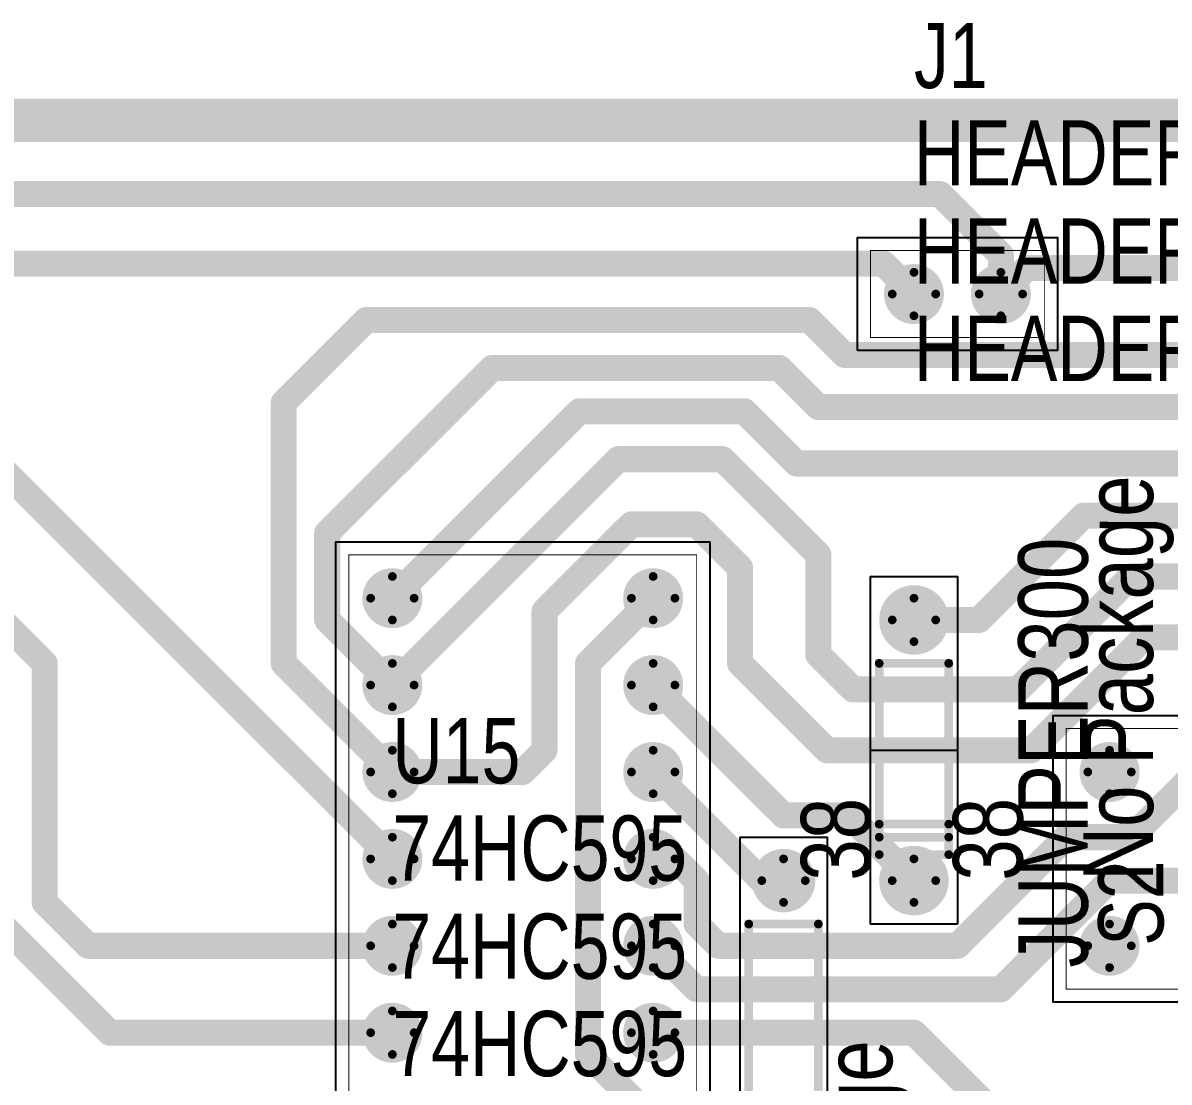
# Model space of a CAD drawing. Extents: x 0.2 to 44.6, y -5.7 to 3.4.
# Drawn here: x 1.5 to 2.818, y 2.184 to 3.403 of the extents above; entities that cross this region are included whole.
import ezdxf

# ---------------------------------------------------------------- set-up
doc = ezdxf.new("R2010")
doc.units = 0

msp = doc.modelspace()

# ---------------------------------------------------------------- linework, layer by layer
at = {"const_width": 0.05}
msp.add_lwpolyline([(0.25, 0.041), (0.25, 3.291), (5.05, 3.291), (5.05, 0.041), (0.25, 0.041)], close=True, dxfattribs=at)
for points in [[(2.46, 3.026), (2.46, 3.156), (2.69, 3.156), (2.69, 3.026), (2.46, 3.026)], [(2.575, 2.366), (2.475, 2.366), (2.475, 2.766), (2.575, 2.766), (2.575, 2.366)], [(2.575, 2.366), (2.475, 2.366), (2.475, 2.566), (2.575, 2.566), (2.575, 2.366)], [(2.425, 1.466), (2.325, 1.466), (2.325, 2.466), (2.425, 2.466), (2.425, 1.466)]]:
    msp.add_lwpolyline(points, close=True)
for points in [[(2.46, 3.156, 1), (2.46, 3.156, 1)], [(2.69, 3.156, 1), (2.69, 3.156, 1)], [(2.46, 3.026, 1), (2.46, 3.026, 1)], [(2.46, 3.026, 1), (2.46, 3.026, 1)], [(2.69, 3.026, 1), (2.69, 3.026, 1)], [(1.86, 1.976), (1.86, 2.806), (2.29, 2.806), (2.29, 1.976), (1.86, 1.976, -0.000055)], [(1.86, 2.806, 1), (1.86, 2.806, 1)], [(2.29, 2.806, 1), (2.29, 2.806, 1)], [(2.475, 2.766, 1), (2.475, 2.766, 1)], [(2.575, 2.766, 1), (2.575, 2.766, 1)], [(3.14, 2.276), (2.685, 2.276), (2.685, 2.606), (3.14, 2.606), (3.14, 2.276, -0.000094)], [(2.685, 2.606, 1), (2.685, 2.606, 1)], [(2.475, 2.566, 1), (2.475, 2.566, 1)], [(2.575, 2.566, 1), (2.575, 2.566, 1)], [(2.325, 2.466, 1), (2.325, 2.466, 1)], [(2.425, 2.466, 1), (2.425, 2.466, 1)], [(2.475, 2.366, 1), (2.475, 2.366, 1)], [(2.475, 2.366, 1), (2.475, 2.366, 1)], [(2.575, 2.366, 1), (2.575, 2.366, 1)], [(2.575, 2.366, 1), (2.575, 2.366, 1)], [(2.575, 2.366, 1), (2.575, 2.366, 1)], [(2.575, 2.366, 1), (2.575, 2.366, 1)], [(2.685, 2.276, 1), (2.685, 2.276, 1)]]:
    msp.add_lwpolyline(points, format="xyb", close=True)
at = {"layer": 'AST', "const_width": 0.01}
for points in [[(2.485, 2.466), (2.485, 2.666), (2.565, 2.666), (2.565, 2.466), (2.485, 2.466)], [(2.485, 2.446), (2.485, 2.481), (2.565, 2.481), (2.565, 2.446), (2.485, 2.446)], [(2.335, 1.566), (2.335, 2.366), (2.415, 2.366), (2.415, 1.566), (2.335, 1.566)]]:
    msp.add_lwpolyline(points, close=True, dxfattribs=at)
at = {"layer": 'AST', "const_width": 0.005}
for points in [[(2.4825, 2.666, 1), (2.4875, 2.666, 1)], [(2.5625, 2.666, 1), (2.5675, 2.666, 1)], [(2.4825, 2.481, 1), (2.4875, 2.481, 1)], [(2.5625, 2.481, 1), (2.5675, 2.481, 1)], [(2.4825, 2.466, 1), (2.4875, 2.466, 1)], [(2.4825, 2.466, 1), (2.4875, 2.466, 1)], [(2.5625, 2.466, 1), (2.5675, 2.466, 1)], [(2.4825, 2.446, 1), (2.4875, 2.446, 1)], [(2.4825, 2.446, 1), (2.4875, 2.446, 1)], [(2.5625, 2.446, 1), (2.5675, 2.446, 1)], [(2.3325, 2.366, 1), (2.3375, 2.366, 1)], [(2.4125, 2.366, 1), (2.4175, 2.366, 1)]]:
    msp.add_lwpolyline(points, format="xyb", close=True, dxfattribs=at)
at = {"layer": 'BOT', "const_width": 0.03}
for points in [[(2.555, 3.206), (0.865, 3.206)], [(2.625, 3.136), (2.555, 3.206)], [(0.885, 3.126), (2.49, 3.126)], [(2.49, 3.126), (2.525, 3.091)], [(2.625, 3.091), (2.625, 3.136)], [(2.655, 3.121), (2.625, 3.091)], [(4.57, 3.121), (2.655, 3.121)], [(1.895, 3.061), (1.8, 2.966)], [(2.405, 3.061), (1.895, 3.061)], [(2.445, 3.021), (2.405, 3.061)], [(4.575, 3.021), (2.445, 3.021)], [(1.925, 2.441), (1.35, 3.016)], [(2.04, 3.006), (1.85, 2.816)], [(2.37, 3.006), (2.04, 3.006)], [(2.415, 2.961), (2.37, 3.006)], [(1.8, 2.966), (1.8, 2.666)], [(1.925, 2.741), (2.14, 2.956)], [(2.14, 2.956), (1.925, 2.741)], [(2.14, 2.956), (2.33, 2.956)], [(2.33, 2.956), (2.14, 2.956)], [(2.33, 2.956), (2.39, 2.896)], [(2.39, 2.896), (2.33, 2.956)], [(4.555, 2.961), (2.415, 2.961)], [(2.185, 2.901), (1.925, 2.641)], [(2.305, 2.901), (2.185, 2.901)], [(2.415, 2.791), (2.305, 2.901)], [(2.39, 2.896), (4.505, 2.896)], [(4.505, 2.896), (2.39, 2.896)], [(2.6, 2.716), (2.72, 2.836)], [(2.72, 2.836), (4.205, 2.836)], [(2.1, 2.726), (2.2, 2.826)], [(2.2, 2.826), (2.275, 2.826)], [(2.275, 2.826), (2.325, 2.776)], [(1.85, 2.816), (1.85, 2.716)], [(2.415, 2.676), (2.415, 2.791)], [(2.325, 2.776), (2.325, 2.666)], [(2.775, 2.766), (2.645, 2.636)], [(4.075, 2.766), (2.775, 2.766)], [(2.225, 2.741), (2.15, 2.666)], [(1.525, 2.666), (1.475, 2.716)], [(1.85, 2.716), (1.925, 2.641)], [(2.1, 2.566), (2.1, 2.726)], [(2.525, 2.716), (2.6, 2.716)], [(2.66, 2.566), (2.79, 2.696)], [(2.79, 2.696), (4.045, 2.696)], [(2.455, 2.636), (2.415, 2.676)], [(1.525, 2.391), (1.525, 2.666)], [(1.8, 2.666), (1.925, 2.541)], [(2.15, 2.666), (2.15, 2.216)], [(2.325, 2.666), (2.425, 2.566)], [(2.225, 2.641), (2.375, 2.491)], [(2.645, 2.636), (2.455, 2.636)], [(2.075, 2.541), (2.1, 2.566)], [(2.425, 2.566), (2.66, 2.566)], [(1.925, 2.541), (2.075, 2.541)], [(2.35, 2.416), (2.225, 2.541)], [(2.85, 2.541), (2.775, 2.466)], [(2.375, 2.491), (2.45, 2.491)], [(2.45, 2.491), (2.525, 2.416)], [(2.7, 2.466), (2.575, 2.341)], [(2.775, 2.466), (2.7, 2.466)], [(2.25, 2.441), (2.225, 2.441)], [(2.275, 2.416), (2.25, 2.441)], [(1.425, 2.416), (1.6, 2.241)], [(2.275, 2.366), (2.275, 2.416)], [(2.375, 2.416), (2.35, 2.416)], [(2.625, 2.291), (2.75, 2.416)], [(2.75, 2.416), (2.875, 2.416)], [(1.575, 2.341), (1.525, 2.391)], [(2.3, 2.341), (2.275, 2.366)], [(1.925, 2.341), (1.575, 2.341)], [(2.225, 2.341), (2.275, 2.291)], [(2.575, 2.341), (2.3, 2.341)], [(2.275, 2.291), (2.625, 2.291)], [(1.6, 2.241), (1.925, 2.241)], [(2.225, 2.241), (2.525, 2.241)], [(2.525, 2.241), (2.625, 2.141)], [(2.15, 2.216), (2.225, 2.141)]]:
    msp.add_lwpolyline(points, dxfattribs=at)
at = {"layer": 'BOT'}
for points, const_width in [([(2.5475, 3.206, 1), (2.5625, 3.206, 1)], 0.015), ([(2.5475, 3.206, 1), (2.5625, 3.206, 1)], 0.015), ([(2.4825, 3.126, 1), (2.4975, 3.126, 1)], 0.015), ([(2.4825, 3.126, 1), (2.4975, 3.126, 1)], 0.015), ([(2.6175, 3.136, 1), (2.6325, 3.136, 1)], 0.015), ([(2.6175, 3.136, 1), (2.6325, 3.136, 1)], 0.015), ([(2.6475, 3.121, 1), (2.6625, 3.121, 1)], 0.015), ([(2.6475, 3.121, 1), (2.6625, 3.121, 1)], 0.015), ([(2.51, 3.091, 1), (2.54, 3.091, 1)], 0.031), ([(2.61, 3.091, 1), (2.64, 3.091, 1)], 0.031), ([(2.5175, 3.091, 1), (2.5325, 3.091, 1)], 0.015), ([(2.6175, 3.091, 1), (2.6325, 3.091, 1)], 0.015), ([(2.6175, 3.091, 1), (2.6325, 3.091, 1)], 0.015), ([(1.8875, 3.061, 1), (1.9025, 3.061, 1)], 0.015), ([(1.8875, 3.061, 1), (1.9025, 3.061, 1)], 0.015), ([(2.3975, 3.061, 1), (2.4125, 3.061, 1)], 0.015), ([(2.3975, 3.061, 1), (2.4125, 3.061, 1)], 0.015), ([(2.4375, 3.021, 1), (2.4525, 3.021, 1)], 0.015), ([(2.4375, 3.021, 1), (2.4525, 3.021, 1)], 0.015), ([(2.0325, 3.006, 1), (2.0475, 3.006, 1)], 0.015), ([(2.0325, 3.006, 1), (2.0475, 3.006, 1)], 0.015), ([(2.3625, 3.006, 1), (2.3775, 3.006, 1)], 0.015), ([(2.3625, 3.006, 1), (2.3775, 3.006, 1)], 0.015), ([(1.7925, 2.966, 1), (1.8075, 2.966, 1)], 0.015), ([(1.7925, 2.966, 1), (1.8075, 2.966, 1)], 0.015), ([(2.1325, 2.956, 1), (2.1475, 2.956, 1)], 0.015), ([(2.1325, 2.956, 1), (2.1475, 2.956, 1)], 0.015), ([(2.1325, 2.956, 1), (2.1475, 2.956, 1)], 0.015), ([(2.1325, 2.956, 1), (2.1475, 2.956, 1)], 0.015), ([(2.3225, 2.956, 1), (2.3375, 2.956, 1)], 0.015), ([(2.3225, 2.956, 1), (2.3375, 2.956, 1)], 0.015), ([(2.3225, 2.956, 1), (2.3375, 2.956, 1)], 0.015), ([(2.3225, 2.956, 1), (2.3375, 2.956, 1)], 0.015), ([(2.4075, 2.961, 1), (2.4225, 2.961, 1)], 0.015), ([(2.4075, 2.961, 1), (2.4225, 2.961, 1)], 0.015), ([(2.1775, 2.901, 1), (2.1925, 2.901, 1)], 0.015), ([(2.1775, 2.901, 1), (2.1925, 2.901, 1)], 0.015), ([(2.2975, 2.901, 1), (2.3125, 2.901, 1)], 0.015), ([(2.2975, 2.901, 1), (2.3125, 2.901, 1)], 0.015), ([(2.3825, 2.896, 1), (2.3975, 2.896, 1)], 0.015), ([(2.3825, 2.896, 1), (2.3975, 2.896, 1)], 0.015), ([(2.3825, 2.896, 1), (2.3975, 2.896, 1)], 0.015), ([(2.3825, 2.896, 1), (2.3975, 2.896, 1)], 0.015), ([(2.7125, 2.836, 1), (2.7275, 2.836, 1)], 0.015), ([(2.7125, 2.836, 1), (2.7275, 2.836, 1)], 0.015), ([(2.1925, 2.826, 1), (2.2075, 2.826, 1)], 0.015), ([(2.1925, 2.826, 1), (2.2075, 2.826, 1)], 0.015), ([(2.2675, 2.826, 1), (2.2825, 2.826, 1)], 0.015), ([(2.2675, 2.826, 1), (2.2825, 2.826, 1)], 0.015), ([(1.8425, 2.816, 1), (1.8575, 2.816, 1)], 0.015), ([(1.8425, 2.816, 1), (1.8575, 2.816, 1)], 0.015), ([(2.4075, 2.791, 1), (2.4225, 2.791, 1)], 0.015), ([(2.4075, 2.791, 1), (2.4225, 2.791, 1)], 0.015), ([(2.3175, 2.776, 1), (2.3325, 2.776, 1)], 0.015), ([(2.3175, 2.776, 1), (2.3325, 2.776, 1)], 0.015), ([(1.91, 2.741, 1), (1.94, 2.741, 1)], 0.031), ([(2.21, 2.741, 1), (2.24, 2.741, 1)], 0.031), ([(2.7675, 2.766, 1), (2.7825, 2.766, 1)], 0.015), ([(2.7675, 2.766, 1), (2.7825, 2.766, 1)], 0.015), ([(1.9175, 2.741, 1), (1.9325, 2.741, 1)], 0.015), ([(1.9175, 2.741, 1), (1.9325, 2.741, 1)], 0.015), ([(2.2175, 2.741, 1), (2.2325, 2.741, 1)], 0.015), ([(2.51, 2.716, 1), (2.54, 2.716, 1)], 0.031), ([(1.8425, 2.716, 1), (1.8575, 2.716, 1)], 0.015), ([(1.8425, 2.716, 1), (1.8575, 2.716, 1)], 0.015), ([(2.0925, 2.726, 1), (2.1075, 2.726, 1)], 0.015), ([(2.0925, 2.726, 1), (2.1075, 2.726, 1)], 0.015), ([(2.5175, 2.716, 1), (2.5325, 2.716, 1)], 0.015), ([(2.5925, 2.716, 1), (2.6075, 2.716, 1)], 0.015), ([(2.5925, 2.716, 1), (2.6075, 2.716, 1)], 0.015), ([(2.7825, 2.696, 1), (2.7975, 2.696, 1)], 0.015), ([(2.7825, 2.696, 1), (2.7975, 2.696, 1)], 0.015), ([(2.4075, 2.676, 1), (2.4225, 2.676, 1)], 0.015), ([(2.4075, 2.676, 1), (2.4225, 2.676, 1)], 0.015), ([(1.5175, 2.666, 1), (1.5325, 2.666, 1)], 0.015), ([(1.5175, 2.666, 1), (1.5325, 2.666, 1)], 0.015), ([(1.7925, 2.666, 1), (1.8075, 2.666, 1)], 0.015), ([(1.7925, 2.666, 1), (1.8075, 2.666, 1)], 0.015), ([(2.1425, 2.666, 1), (2.1575, 2.666, 1)], 0.015), ([(2.1425, 2.666, 1), (2.1575, 2.666, 1)], 0.015), ([(2.3175, 2.666, 1), (2.3325, 2.666, 1)], 0.015), ([(2.3175, 2.666, 1), (2.3325, 2.666, 1)], 0.015), ([(1.91, 2.641, 1), (1.94, 2.641, 1)], 0.031), ([(2.21, 2.641, 1), (2.24, 2.641, 1)], 0.031), ([(1.9175, 2.641, 1), (1.9325, 2.641, 1)], 0.015), ([(1.9175, 2.641, 1), (1.9325, 2.641, 1)], 0.015), ([(2.2175, 2.641, 1), (2.2325, 2.641, 1)], 0.015), ([(2.4475, 2.636, 1), (2.4625, 2.636, 1)], 0.015), ([(2.4475, 2.636, 1), (2.4625, 2.636, 1)], 0.015), ([(2.6375, 2.636, 1), (2.6525, 2.636, 1)], 0.015), ([(2.6375, 2.636, 1), (2.6525, 2.636, 1)], 0.015), ([(1.91, 2.541, 1), (1.94, 2.541, 1)], 0.031), ([(2.0925, 2.566, 1), (2.1075, 2.566, 1)], 0.015), ([(2.0925, 2.566, 1), (2.1075, 2.566, 1)], 0.015), ([(2.21, 2.541, 1), (2.24, 2.541, 1)], 0.031), ([(2.4175, 2.566, 1), (2.4325, 2.566, 1)], 0.015), ([(2.4175, 2.566, 1), (2.4325, 2.566, 1)], 0.015), ([(2.6525, 2.566, 1), (2.6675, 2.566, 1)], 0.015), ([(2.6525, 2.566, 1), (2.6675, 2.566, 1)], 0.015), ([(2.735, 2.541, 1), (2.765, 2.541, 1)], 0.031), ([(1.9175, 2.541, 1), (1.9325, 2.541, 1)], 0.015), ([(1.9175, 2.541, 1), (1.9325, 2.541, 1)], 0.015), ([(2.0675, 2.541, 1), (2.0825, 2.541, 1)], 0.015), ([(2.0675, 2.541, 1), (2.0825, 2.541, 1)], 0.015), ([(2.2175, 2.541, 1), (2.2325, 2.541, 1)], 0.015), ([(2.3675, 2.491, 1), (2.3825, 2.491, 1)], 0.015), ([(2.3675, 2.491, 1), (2.3825, 2.491, 1)], 0.015), ([(2.4425, 2.491, 1), (2.4575, 2.491, 1)], 0.015), ([(2.4425, 2.491, 1), (2.4575, 2.491, 1)], 0.015), ([(2.6925, 2.466, 1), (2.7075, 2.466, 1)], 0.015), ([(2.6925, 2.466, 1), (2.7075, 2.466, 1)], 0.015), ([(2.7675, 2.466, 1), (2.7825, 2.466, 1)], 0.015), ([(2.7675, 2.466, 1), (2.7825, 2.466, 1)], 0.015), ([(1.91, 2.441, 1), (1.94, 2.441, 1)], 0.031), ([(2.21, 2.441, 1), (2.24, 2.441, 1)], 0.031), ([(1.9175, 2.441, 1), (1.9325, 2.441, 1)], 0.015), ([(2.2175, 2.441, 1), (2.2325, 2.441, 1)], 0.015), ([(2.2425, 2.441, 1), (2.2575, 2.441, 1)], 0.015), ([(2.2425, 2.441, 1), (2.2575, 2.441, 1)], 0.015), ([(2.363, 2.416, 1), (2.387, 2.416, 1)], 0.025), ([(2.51, 2.416, 1), (2.54, 2.416, 1)], 0.031), ([(2.2675, 2.416, 1), (2.2825, 2.416, 1)], 0.015), ([(2.2675, 2.416, 1), (2.2825, 2.416, 1)], 0.015), ([(2.3425, 2.416, 1), (2.3575, 2.416, 1)], 0.015), ([(2.3425, 2.416, 1), (2.3575, 2.416, 1)], 0.015), ([(2.3675, 2.416, 1), (2.3825, 2.416, 1)], 0.015), ([(2.5175, 2.416, 1), (2.5325, 2.416, 1)], 0.015), ([(2.7425, 2.416, 1), (2.7575, 2.416, 1)], 0.015), ([(2.7425, 2.416, 1), (2.7575, 2.416, 1)], 0.015), ([(1.5175, 2.391, 1), (1.5325, 2.391, 1)], 0.015), ([(1.5175, 2.391, 1), (1.5325, 2.391, 1)], 0.015), ([(2.2675, 2.366, 1), (2.2825, 2.366, 1)], 0.015), ([(2.2675, 2.366, 1), (2.2825, 2.366, 1)], 0.015), ([(1.91, 2.341, 1), (1.94, 2.341, 1)], 0.031), ([(2.21, 2.341, 1), (2.24, 2.341, 1)], 0.031), ([(2.735, 2.341, 1), (2.765, 2.341, 1)], 0.031), ([(1.5675, 2.341, 1), (1.5825, 2.341, 1)], 0.015), ([(1.5675, 2.341, 1), (1.5825, 2.341, 1)], 0.015), ([(1.9175, 2.341, 1), (1.9325, 2.341, 1)], 0.015), ([(2.2175, 2.341, 1), (2.2325, 2.341, 1)], 0.015), ([(2.2925, 2.341, 1), (2.3075, 2.341, 1)], 0.015), ([(2.2925, 2.341, 1), (2.3075, 2.341, 1)], 0.015), ([(2.5675, 2.341, 1), (2.5825, 2.341, 1)], 0.015), ([(2.5675, 2.341, 1), (2.5825, 2.341, 1)], 0.015), ([(2.2675, 2.291, 1), (2.2825, 2.291, 1)], 0.015), ([(2.2675, 2.291, 1), (2.2825, 2.291, 1)], 0.015), ([(2.6175, 2.291, 1), (2.6325, 2.291, 1)], 0.015), ([(2.6175, 2.291, 1), (2.6325, 2.291, 1)], 0.015), ([(1.91, 2.241, 1), (1.94, 2.241, 1)], 0.031), ([(2.21, 2.241, 1), (2.24, 2.241, 1)], 0.031), ([(1.5925, 2.241, 1), (1.6075, 2.241, 1)], 0.015), ([(1.5925, 2.241, 1), (1.6075, 2.241, 1)], 0.015), ([(1.9175, 2.241, 1), (1.9325, 2.241, 1)], 0.015), ([(2.2175, 2.241, 1), (2.2325, 2.241, 1)], 0.015), ([(2.5175, 2.241, 1), (2.5325, 2.241, 1)], 0.015), ([(2.5175, 2.241, 1), (2.5325, 2.241, 1)], 0.015), ([(2.1425, 2.216, 1), (2.1575, 2.216, 1)], 0.015), ([(2.1425, 2.216, 1), (2.1575, 2.216, 1)], 0.015)]:
    msp.add_lwpolyline(points, format="xyb", close=True, dxfattribs=dict(at, const_width=const_width))
at = {"layer": 'DRD', "const_width": 0.01}
for points in [[(2.525, 3.066), (2.525, 3.116)], [(2.625, 3.066), (2.625, 3.116)], [(2.5, 3.091), (2.55, 3.091)], [(2.6, 3.091), (2.65, 3.091)], [(1.925, 2.716), (1.925, 2.766)], [(2.225, 2.716), (2.225, 2.766)], [(1.9, 2.741), (1.95, 2.741)], [(2.2, 2.741), (2.25, 2.741)], [(2.525, 2.691), (2.525, 2.741)], [(2.5, 2.716), (2.55, 2.716)], [(1.925, 2.616), (1.925, 2.666)], [(2.225, 2.616), (2.225, 2.666)], [(1.9, 2.641), (1.95, 2.641)], [(2.2, 2.641), (2.25, 2.641)], [(1.925, 2.516), (1.925, 2.566)], [(2.225, 2.516), (2.225, 2.566)], [(2.75, 2.516), (2.75, 2.566)], [(1.9, 2.541), (1.95, 2.541)], [(2.2, 2.541), (2.25, 2.541)], [(2.725, 2.541), (2.775, 2.541)], [(1.925, 2.416), (1.925, 2.466)], [(2.225, 2.416), (2.225, 2.466)], [(1.9, 2.441), (1.95, 2.441)], [(2.2, 2.441), (2.25, 2.441)], [(2.375, 2.391), (2.375, 2.441)], [(2.525, 2.391), (2.525, 2.441)], [(2.35, 2.416), (2.4, 2.416)], [(2.5, 2.416), (2.55, 2.416)], [(1.925, 2.316), (1.925, 2.366)], [(2.225, 2.316), (2.225, 2.366)], [(2.75, 2.316), (2.75, 2.366)], [(1.9, 2.341), (1.95, 2.341)], [(2.2, 2.341), (2.25, 2.341)], [(2.725, 2.341), (2.775, 2.341)], [(1.925, 2.216), (1.925, 2.266)], [(2.225, 2.216), (2.225, 2.266)], [(1.9, 2.241), (1.95, 2.241)], [(2.2, 2.241), (2.25, 2.241)]]:
    msp.add_lwpolyline(points, dxfattribs=at)
at = {"layer": 'DRD', "const_width": 0.005}
for points in [[(2.5225, 3.116, 1), (2.5275, 3.116, 1)], [(2.6225, 3.116, 1), (2.6275, 3.116, 1)], [(2.4975, 3.091, 1), (2.5025, 3.091, 1)], [(2.5475, 3.091, 1), (2.5525, 3.091, 1)], [(2.5975, 3.091, 1), (2.6025, 3.091, 1)], [(2.6475, 3.091, 1), (2.6525, 3.091, 1)], [(2.5225, 3.066, 1), (2.5275, 3.066, 1)], [(2.6225, 3.066, 1), (2.6275, 3.066, 1)], [(1.9225, 2.766, 1), (1.9275, 2.766, 1)], [(2.2225, 2.766, 1), (2.2275, 2.766, 1)], [(1.8975, 2.741, 1), (1.9025, 2.741, 1)], [(1.9475, 2.741, 1), (1.9525, 2.741, 1)], [(2.1975, 2.741, 1), (2.2025, 2.741, 1)], [(2.2475, 2.741, 1), (2.2525, 2.741, 1)], [(2.5225, 2.741, 1), (2.5275, 2.741, 1)], [(1.9225, 2.716, 1), (1.9275, 2.716, 1)], [(2.2225, 2.716, 1), (2.2275, 2.716, 1)], [(2.4975, 2.716, 1), (2.5025, 2.716, 1)], [(2.5475, 2.716, 1), (2.5525, 2.716, 1)], [(2.5225, 2.691, 1), (2.5275, 2.691, 1)], [(1.9225, 2.666, 1), (1.9275, 2.666, 1)], [(2.2225, 2.666, 1), (2.2275, 2.666, 1)], [(1.8975, 2.641, 1), (1.9025, 2.641, 1)], [(1.9475, 2.641, 1), (1.9525, 2.641, 1)], [(2.1975, 2.641, 1), (2.2025, 2.641, 1)], [(2.2475, 2.641, 1), (2.2525, 2.641, 1)], [(1.9225, 2.616, 1), (1.9275, 2.616, 1)], [(2.2225, 2.616, 1), (2.2275, 2.616, 1)], [(1.9225, 2.566, 1), (1.9275, 2.566, 1)], [(2.2225, 2.566, 1), (2.2275, 2.566, 1)], [(2.7475, 2.566, 1), (2.7525, 2.566, 1)], [(1.8975, 2.541, 1), (1.9025, 2.541, 1)], [(1.9475, 2.541, 1), (1.9525, 2.541, 1)], [(2.1975, 2.541, 1), (2.2025, 2.541, 1)], [(2.2475, 2.541, 1), (2.2525, 2.541, 1)], [(2.7225, 2.541, 1), (2.7275, 2.541, 1)], [(2.7725, 2.541, 1), (2.7775, 2.541, 1)], [(1.9225, 2.516, 1), (1.9275, 2.516, 1)], [(2.2225, 2.516, 1), (2.2275, 2.516, 1)], [(2.7475, 2.516, 1), (2.7525, 2.516, 1)], [(1.9225, 2.466, 1), (1.9275, 2.466, 1)], [(2.2225, 2.466, 1), (2.2275, 2.466, 1)], [(1.8975, 2.441, 1), (1.9025, 2.441, 1)], [(1.9475, 2.441, 1), (1.9525, 2.441, 1)], [(2.1975, 2.441, 1), (2.2025, 2.441, 1)], [(2.2475, 2.441, 1), (2.2525, 2.441, 1)], [(2.3725, 2.441, 1), (2.3775, 2.441, 1)], [(2.5225, 2.441, 1), (2.5275, 2.441, 1)], [(1.9225, 2.416, 1), (1.9275, 2.416, 1)], [(2.2225, 2.416, 1), (2.2275, 2.416, 1)], [(2.3475, 2.416, 1), (2.3525, 2.416, 1)], [(2.3975, 2.416, 1), (2.4025, 2.416, 1)], [(2.4975, 2.416, 1), (2.5025, 2.416, 1)], [(2.5475, 2.416, 1), (2.5525, 2.416, 1)], [(2.3725, 2.391, 1), (2.3775, 2.391, 1)], [(2.5225, 2.391, 1), (2.5275, 2.391, 1)], [(1.9225, 2.366, 1), (1.9275, 2.366, 1)], [(2.2225, 2.366, 1), (2.2275, 2.366, 1)], [(2.7475, 2.366, 1), (2.7525, 2.366, 1)], [(1.8975, 2.341, 1), (1.9025, 2.341, 1)], [(1.9475, 2.341, 1), (1.9525, 2.341, 1)], [(2.1975, 2.341, 1), (2.2025, 2.341, 1)], [(2.2475, 2.341, 1), (2.2525, 2.341, 1)], [(2.7225, 2.341, 1), (2.7275, 2.341, 1)], [(2.7725, 2.341, 1), (2.7775, 2.341, 1)], [(1.9225, 2.316, 1), (1.9275, 2.316, 1)], [(2.2225, 2.316, 1), (2.2275, 2.316, 1)], [(2.7475, 2.316, 1), (2.7525, 2.316, 1)], [(1.9225, 2.266, 1), (1.9275, 2.266, 1)], [(2.2225, 2.266, 1), (2.2275, 2.266, 1)], [(1.8975, 2.241, 1), (1.9025, 2.241, 1)], [(1.9475, 2.241, 1), (1.9525, 2.241, 1)], [(2.1975, 2.241, 1), (2.2025, 2.241, 1)], [(2.2475, 2.241, 1), (2.2525, 2.241, 1)], [(1.9225, 2.216, 1), (1.9275, 2.216, 1)], [(2.2225, 2.216, 1), (2.2275, 2.216, 1)]]:
    msp.add_lwpolyline(points, format="xyb", close=True, dxfattribs=at)
at = {"layer": 'DRL'}
for points, const_width in [([(2.516, 3.091, 1), (2.534, 3.091, 1)], 0.019), ([(2.616, 3.091, 1), (2.634, 3.091, 1)], 0.019), ([(1.916, 2.741, 1), (1.934, 2.741, 1)], 0.019), ([(2.216, 2.741, 1), (2.234, 2.741, 1)], 0.019), ([(2.516, 2.716, 1), (2.534, 2.716, 1)], 0.019), ([(1.916, 2.641, 1), (1.934, 2.641, 1)], 0.019), ([(2.216, 2.641, 1), (2.234, 2.641, 1)], 0.019), ([(1.916, 2.541, 1), (1.934, 2.541, 1)], 0.019), ([(2.216, 2.541, 1), (2.234, 2.541, 1)], 0.019), ([(2.741, 2.541, 1), (2.759, 2.541, 1)], 0.019), ([(1.916, 2.441, 1), (1.934, 2.441, 1)], 0.019), ([(2.216, 2.441, 1), (2.234, 2.441, 1)], 0.019), ([(2.368, 2.416, 1), (2.382, 2.416, 1)], 0.014), ([(2.516, 2.416, 1), (2.534, 2.416, 1)], 0.019), ([(1.916, 2.341, 1), (1.934, 2.341, 1)], 0.019), ([(2.216, 2.341, 1), (2.234, 2.341, 1)], 0.019), ([(2.741, 2.341, 1), (2.759, 2.341, 1)], 0.019), ([(1.916, 2.241, 1), (1.934, 2.241, 1)], 0.019), ([(2.216, 2.241, 1), (2.234, 2.241, 1)], 0.019)]:
    msp.add_lwpolyline(points, format="xyb", close=True, dxfattribs=dict(at, const_width=const_width))
at = {"layer": 'GND'}
for points, const_width in [([(2.508, 3.091, 1), (2.542, 3.091, 1)], 0.035), ([(2.608, 3.091, 1), (2.642, 3.091, 1)], 0.035), ([(1.908, 2.741, 1), (1.942, 2.741, 1)], 0.035), ([(2.208, 2.741, 1), (2.242, 2.741, 1)], 0.035), ([(2.505, 2.716, 1), (2.545, 2.716, 1)], 0.04), ([(1.908, 2.641, 1), (1.942, 2.641, 1)], 0.035), ([(2.208, 2.641, 1), (2.242, 2.641, 1)], 0.035), ([(1.908, 2.541, 1), (1.942, 2.541, 1)], 0.035), ([(2.208, 2.541, 1), (2.242, 2.541, 1)], 0.035), ([(2.733, 2.541, 1), (2.767, 2.541, 1)], 0.035), ([(1.908, 2.441, 1), (1.942, 2.441, 1)], 0.035), ([(2.208, 2.441, 1), (2.242, 2.441, 1)], 0.035), ([(2.357, 2.416, 1), (2.393, 2.416, 1)], 0.037), ([(2.505, 2.416, 1), (2.545, 2.416, 1)], 0.04), ([(1.908, 2.341, 1), (1.942, 2.341, 1)], 0.035), ([(2.208, 2.341, 1), (2.242, 2.341, 1)], 0.035), ([(2.733, 2.341, 1), (2.767, 2.341, 1)], 0.035), ([(1.908, 2.241, 1), (1.942, 2.241, 1)], 0.035), ([(2.208, 2.241, 1), (2.242, 2.241, 1)], 0.035)]:
    msp.add_lwpolyline(points, format="xyb", close=True, dxfattribs=dict(at, const_width=const_width))
at = {"layer": 'I10'}
for points, const_width in [([(2.51, 3.091, 1), (2.54, 3.091, 1)], 0.031), ([(2.61, 3.091, 1), (2.64, 3.091, 1)], 0.031), ([(1.91, 2.741, 1), (1.94, 2.741, 1)], 0.031), ([(2.21, 2.741, 1), (2.24, 2.741, 1)], 0.031), ([(2.51, 2.716, 1), (2.54, 2.716, 1)], 0.031), ([(1.91, 2.641, 1), (1.94, 2.641, 1)], 0.031), ([(2.21, 2.641, 1), (2.24, 2.641, 1)], 0.031), ([(1.91, 2.541, 1), (1.94, 2.541, 1)], 0.031), ([(2.21, 2.541, 1), (2.24, 2.541, 1)], 0.031), ([(2.735, 2.541, 1), (2.765, 2.541, 1)], 0.031), ([(1.91, 2.441, 1), (1.94, 2.441, 1)], 0.031), ([(2.21, 2.441, 1), (2.24, 2.441, 1)], 0.031), ([(2.363, 2.416, 1), (2.387, 2.416, 1)], 0.025), ([(2.51, 2.416, 1), (2.54, 2.416, 1)], 0.031), ([(1.91, 2.341, 1), (1.94, 2.341, 1)], 0.031), ([(2.21, 2.341, 1), (2.24, 2.341, 1)], 0.031), ([(2.735, 2.341, 1), (2.765, 2.341, 1)], 0.031), ([(1.91, 2.241, 1), (1.94, 2.241, 1)], 0.031), ([(2.21, 2.241, 1), (2.24, 2.241, 1)], 0.031)]:
    msp.add_lwpolyline(points, format="xyb", close=True, dxfattribs=dict(at, const_width=const_width))
at = {"layer": 'I11'}
for points, const_width in [([(2.51, 3.091, 1), (2.54, 3.091, 1)], 0.031), ([(2.61, 3.091, 1), (2.64, 3.091, 1)], 0.031), ([(1.91, 2.741, 1), (1.94, 2.741, 1)], 0.031), ([(2.21, 2.741, 1), (2.24, 2.741, 1)], 0.031), ([(2.51, 2.716, 1), (2.54, 2.716, 1)], 0.031), ([(1.91, 2.641, 1), (1.94, 2.641, 1)], 0.031), ([(2.21, 2.641, 1), (2.24, 2.641, 1)], 0.031), ([(1.91, 2.541, 1), (1.94, 2.541, 1)], 0.031), ([(2.21, 2.541, 1), (2.24, 2.541, 1)], 0.031), ([(2.735, 2.541, 1), (2.765, 2.541, 1)], 0.031), ([(1.91, 2.441, 1), (1.94, 2.441, 1)], 0.031), ([(2.21, 2.441, 1), (2.24, 2.441, 1)], 0.031), ([(2.363, 2.416, 1), (2.387, 2.416, 1)], 0.025), ([(2.51, 2.416, 1), (2.54, 2.416, 1)], 0.031), ([(1.91, 2.341, 1), (1.94, 2.341, 1)], 0.031), ([(2.21, 2.341, 1), (2.24, 2.341, 1)], 0.031), ([(2.735, 2.341, 1), (2.765, 2.341, 1)], 0.031), ([(1.91, 2.241, 1), (1.94, 2.241, 1)], 0.031), ([(2.21, 2.241, 1), (2.24, 2.241, 1)], 0.031)]:
    msp.add_lwpolyline(points, format="xyb", close=True, dxfattribs=dict(at, const_width=const_width))
at = {"layer": 'I12'}
for points, const_width in [([(2.51, 3.091, 1), (2.54, 3.091, 1)], 0.031), ([(2.61, 3.091, 1), (2.64, 3.091, 1)], 0.031), ([(1.91, 2.741, 1), (1.94, 2.741, 1)], 0.031), ([(2.21, 2.741, 1), (2.24, 2.741, 1)], 0.031), ([(2.51, 2.716, 1), (2.54, 2.716, 1)], 0.031), ([(1.91, 2.641, 1), (1.94, 2.641, 1)], 0.031), ([(2.21, 2.641, 1), (2.24, 2.641, 1)], 0.031), ([(1.91, 2.541, 1), (1.94, 2.541, 1)], 0.031), ([(2.21, 2.541, 1), (2.24, 2.541, 1)], 0.031), ([(2.735, 2.541, 1), (2.765, 2.541, 1)], 0.031), ([(1.91, 2.441, 1), (1.94, 2.441, 1)], 0.031), ([(2.21, 2.441, 1), (2.24, 2.441, 1)], 0.031), ([(2.363, 2.416, 1), (2.387, 2.416, 1)], 0.025), ([(2.51, 2.416, 1), (2.54, 2.416, 1)], 0.031), ([(1.91, 2.341, 1), (1.94, 2.341, 1)], 0.031), ([(2.21, 2.341, 1), (2.24, 2.341, 1)], 0.031), ([(2.735, 2.341, 1), (2.765, 2.341, 1)], 0.031), ([(1.91, 2.241, 1), (1.94, 2.241, 1)], 0.031), ([(2.21, 2.241, 1), (2.24, 2.241, 1)], 0.031)]:
    msp.add_lwpolyline(points, format="xyb", close=True, dxfattribs=dict(at, const_width=const_width))
at = {"layer": 'IN1'}
for points, const_width in [([(2.51, 3.091, 1), (2.54, 3.091, 1)], 0.031), ([(2.61, 3.091, 1), (2.64, 3.091, 1)], 0.031), ([(1.91, 2.741, 1), (1.94, 2.741, 1)], 0.031), ([(2.21, 2.741, 1), (2.24, 2.741, 1)], 0.031), ([(2.51, 2.716, 1), (2.54, 2.716, 1)], 0.031), ([(1.91, 2.641, 1), (1.94, 2.641, 1)], 0.031), ([(2.21, 2.641, 1), (2.24, 2.641, 1)], 0.031), ([(1.91, 2.541, 1), (1.94, 2.541, 1)], 0.031), ([(2.21, 2.541, 1), (2.24, 2.541, 1)], 0.031), ([(2.735, 2.541, 1), (2.765, 2.541, 1)], 0.031), ([(1.91, 2.441, 1), (1.94, 2.441, 1)], 0.031), ([(2.21, 2.441, 1), (2.24, 2.441, 1)], 0.031), ([(2.363, 2.416, 1), (2.387, 2.416, 1)], 0.025), ([(2.51, 2.416, 1), (2.54, 2.416, 1)], 0.031), ([(1.91, 2.341, 1), (1.94, 2.341, 1)], 0.031), ([(2.21, 2.341, 1), (2.24, 2.341, 1)], 0.031), ([(2.735, 2.341, 1), (2.765, 2.341, 1)], 0.031), ([(1.91, 2.241, 1), (1.94, 2.241, 1)], 0.031), ([(2.21, 2.241, 1), (2.24, 2.241, 1)], 0.031)]:
    msp.add_lwpolyline(points, format="xyb", close=True, dxfattribs=dict(at, const_width=const_width))
at = {"layer": 'IN2'}
for points, const_width in [([(2.51, 3.091, 1), (2.54, 3.091, 1)], 0.031), ([(2.61, 3.091, 1), (2.64, 3.091, 1)], 0.031), ([(1.91, 2.741, 1), (1.94, 2.741, 1)], 0.031), ([(2.21, 2.741, 1), (2.24, 2.741, 1)], 0.031), ([(2.51, 2.716, 1), (2.54, 2.716, 1)], 0.031), ([(1.91, 2.641, 1), (1.94, 2.641, 1)], 0.031), ([(2.21, 2.641, 1), (2.24, 2.641, 1)], 0.031), ([(1.91, 2.541, 1), (1.94, 2.541, 1)], 0.031), ([(2.21, 2.541, 1), (2.24, 2.541, 1)], 0.031), ([(2.735, 2.541, 1), (2.765, 2.541, 1)], 0.031), ([(1.91, 2.441, 1), (1.94, 2.441, 1)], 0.031), ([(2.21, 2.441, 1), (2.24, 2.441, 1)], 0.031), ([(2.363, 2.416, 1), (2.387, 2.416, 1)], 0.025), ([(2.51, 2.416, 1), (2.54, 2.416, 1)], 0.031), ([(1.91, 2.341, 1), (1.94, 2.341, 1)], 0.031), ([(2.21, 2.341, 1), (2.24, 2.341, 1)], 0.031), ([(2.735, 2.341, 1), (2.765, 2.341, 1)], 0.031), ([(1.91, 2.241, 1), (1.94, 2.241, 1)], 0.031), ([(2.21, 2.241, 1), (2.24, 2.241, 1)], 0.031)]:
    msp.add_lwpolyline(points, format="xyb", close=True, dxfattribs=dict(at, const_width=const_width))
at = {"layer": 'IN3'}
for points, const_width in [([(2.51, 3.091, 1), (2.54, 3.091, 1)], 0.031), ([(2.61, 3.091, 1), (2.64, 3.091, 1)], 0.031), ([(1.91, 2.741, 1), (1.94, 2.741, 1)], 0.031), ([(2.21, 2.741, 1), (2.24, 2.741, 1)], 0.031), ([(2.51, 2.716, 1), (2.54, 2.716, 1)], 0.031), ([(1.91, 2.641, 1), (1.94, 2.641, 1)], 0.031), ([(2.21, 2.641, 1), (2.24, 2.641, 1)], 0.031), ([(1.91, 2.541, 1), (1.94, 2.541, 1)], 0.031), ([(2.21, 2.541, 1), (2.24, 2.541, 1)], 0.031), ([(2.735, 2.541, 1), (2.765, 2.541, 1)], 0.031), ([(1.91, 2.441, 1), (1.94, 2.441, 1)], 0.031), ([(2.21, 2.441, 1), (2.24, 2.441, 1)], 0.031), ([(2.363, 2.416, 1), (2.387, 2.416, 1)], 0.025), ([(2.51, 2.416, 1), (2.54, 2.416, 1)], 0.031), ([(1.91, 2.341, 1), (1.94, 2.341, 1)], 0.031), ([(2.21, 2.341, 1), (2.24, 2.341, 1)], 0.031), ([(2.735, 2.341, 1), (2.765, 2.341, 1)], 0.031), ([(1.91, 2.241, 1), (1.94, 2.241, 1)], 0.031), ([(2.21, 2.241, 1), (2.24, 2.241, 1)], 0.031)]:
    msp.add_lwpolyline(points, format="xyb", close=True, dxfattribs=dict(at, const_width=const_width))
at = {"layer": 'IN4'}
for points, const_width in [([(2.51, 3.091, 1), (2.54, 3.091, 1)], 0.031), ([(2.61, 3.091, 1), (2.64, 3.091, 1)], 0.031), ([(1.91, 2.741, 1), (1.94, 2.741, 1)], 0.031), ([(2.21, 2.741, 1), (2.24, 2.741, 1)], 0.031), ([(2.51, 2.716, 1), (2.54, 2.716, 1)], 0.031), ([(1.91, 2.641, 1), (1.94, 2.641, 1)], 0.031), ([(2.21, 2.641, 1), (2.24, 2.641, 1)], 0.031), ([(1.91, 2.541, 1), (1.94, 2.541, 1)], 0.031), ([(2.21, 2.541, 1), (2.24, 2.541, 1)], 0.031), ([(2.735, 2.541, 1), (2.765, 2.541, 1)], 0.031), ([(1.91, 2.441, 1), (1.94, 2.441, 1)], 0.031), ([(2.21, 2.441, 1), (2.24, 2.441, 1)], 0.031), ([(2.363, 2.416, 1), (2.387, 2.416, 1)], 0.025), ([(2.51, 2.416, 1), (2.54, 2.416, 1)], 0.031), ([(1.91, 2.341, 1), (1.94, 2.341, 1)], 0.031), ([(2.21, 2.341, 1), (2.24, 2.341, 1)], 0.031), ([(2.735, 2.341, 1), (2.765, 2.341, 1)], 0.031), ([(1.91, 2.241, 1), (1.94, 2.241, 1)], 0.031), ([(2.21, 2.241, 1), (2.24, 2.241, 1)], 0.031)]:
    msp.add_lwpolyline(points, format="xyb", close=True, dxfattribs=dict(at, const_width=const_width))
at = {"layer": 'IN5'}
for points, const_width in [([(2.51, 3.091, 1), (2.54, 3.091, 1)], 0.031), ([(2.61, 3.091, 1), (2.64, 3.091, 1)], 0.031), ([(1.91, 2.741, 1), (1.94, 2.741, 1)], 0.031), ([(2.21, 2.741, 1), (2.24, 2.741, 1)], 0.031), ([(2.51, 2.716, 1), (2.54, 2.716, 1)], 0.031), ([(1.91, 2.641, 1), (1.94, 2.641, 1)], 0.031), ([(2.21, 2.641, 1), (2.24, 2.641, 1)], 0.031), ([(1.91, 2.541, 1), (1.94, 2.541, 1)], 0.031), ([(2.21, 2.541, 1), (2.24, 2.541, 1)], 0.031), ([(2.735, 2.541, 1), (2.765, 2.541, 1)], 0.031), ([(1.91, 2.441, 1), (1.94, 2.441, 1)], 0.031), ([(2.21, 2.441, 1), (2.24, 2.441, 1)], 0.031), ([(2.363, 2.416, 1), (2.387, 2.416, 1)], 0.025), ([(2.51, 2.416, 1), (2.54, 2.416, 1)], 0.031), ([(1.91, 2.341, 1), (1.94, 2.341, 1)], 0.031), ([(2.21, 2.341, 1), (2.24, 2.341, 1)], 0.031), ([(2.735, 2.341, 1), (2.765, 2.341, 1)], 0.031), ([(1.91, 2.241, 1), (1.94, 2.241, 1)], 0.031), ([(2.21, 2.241, 1), (2.24, 2.241, 1)], 0.031)]:
    msp.add_lwpolyline(points, format="xyb", close=True, dxfattribs=dict(at, const_width=const_width))
at = {"layer": 'IN6'}
for points, const_width in [([(2.51, 3.091, 1), (2.54, 3.091, 1)], 0.031), ([(2.61, 3.091, 1), (2.64, 3.091, 1)], 0.031), ([(1.91, 2.741, 1), (1.94, 2.741, 1)], 0.031), ([(2.21, 2.741, 1), (2.24, 2.741, 1)], 0.031), ([(2.51, 2.716, 1), (2.54, 2.716, 1)], 0.031), ([(1.91, 2.641, 1), (1.94, 2.641, 1)], 0.031), ([(2.21, 2.641, 1), (2.24, 2.641, 1)], 0.031), ([(1.91, 2.541, 1), (1.94, 2.541, 1)], 0.031), ([(2.21, 2.541, 1), (2.24, 2.541, 1)], 0.031), ([(2.735, 2.541, 1), (2.765, 2.541, 1)], 0.031), ([(1.91, 2.441, 1), (1.94, 2.441, 1)], 0.031), ([(2.21, 2.441, 1), (2.24, 2.441, 1)], 0.031), ([(2.363, 2.416, 1), (2.387, 2.416, 1)], 0.025), ([(2.51, 2.416, 1), (2.54, 2.416, 1)], 0.031), ([(1.91, 2.341, 1), (1.94, 2.341, 1)], 0.031), ([(2.21, 2.341, 1), (2.24, 2.341, 1)], 0.031), ([(2.735, 2.341, 1), (2.765, 2.341, 1)], 0.031), ([(1.91, 2.241, 1), (1.94, 2.241, 1)], 0.031), ([(2.21, 2.241, 1), (2.24, 2.241, 1)], 0.031)]:
    msp.add_lwpolyline(points, format="xyb", close=True, dxfattribs=dict(at, const_width=const_width))
at = {"layer": 'IN7'}
for points, const_width in [([(2.51, 3.091, 1), (2.54, 3.091, 1)], 0.031), ([(2.61, 3.091, 1), (2.64, 3.091, 1)], 0.031), ([(1.91, 2.741, 1), (1.94, 2.741, 1)], 0.031), ([(2.21, 2.741, 1), (2.24, 2.741, 1)], 0.031), ([(2.51, 2.716, 1), (2.54, 2.716, 1)], 0.031), ([(1.91, 2.641, 1), (1.94, 2.641, 1)], 0.031), ([(2.21, 2.641, 1), (2.24, 2.641, 1)], 0.031), ([(1.91, 2.541, 1), (1.94, 2.541, 1)], 0.031), ([(2.21, 2.541, 1), (2.24, 2.541, 1)], 0.031), ([(2.735, 2.541, 1), (2.765, 2.541, 1)], 0.031), ([(1.91, 2.441, 1), (1.94, 2.441, 1)], 0.031), ([(2.21, 2.441, 1), (2.24, 2.441, 1)], 0.031), ([(2.363, 2.416, 1), (2.387, 2.416, 1)], 0.025), ([(2.51, 2.416, 1), (2.54, 2.416, 1)], 0.031), ([(1.91, 2.341, 1), (1.94, 2.341, 1)], 0.031), ([(2.21, 2.341, 1), (2.24, 2.341, 1)], 0.031), ([(2.735, 2.341, 1), (2.765, 2.341, 1)], 0.031), ([(1.91, 2.241, 1), (1.94, 2.241, 1)], 0.031), ([(2.21, 2.241, 1), (2.24, 2.241, 1)], 0.031)]:
    msp.add_lwpolyline(points, format="xyb", close=True, dxfattribs=dict(at, const_width=const_width))
at = {"layer": 'IN8'}
for points, const_width in [([(2.51, 3.091, 1), (2.54, 3.091, 1)], 0.031), ([(2.61, 3.091, 1), (2.64, 3.091, 1)], 0.031), ([(1.91, 2.741, 1), (1.94, 2.741, 1)], 0.031), ([(2.21, 2.741, 1), (2.24, 2.741, 1)], 0.031), ([(2.51, 2.716, 1), (2.54, 2.716, 1)], 0.031), ([(1.91, 2.641, 1), (1.94, 2.641, 1)], 0.031), ([(2.21, 2.641, 1), (2.24, 2.641, 1)], 0.031), ([(1.91, 2.541, 1), (1.94, 2.541, 1)], 0.031), ([(2.21, 2.541, 1), (2.24, 2.541, 1)], 0.031), ([(2.735, 2.541, 1), (2.765, 2.541, 1)], 0.031), ([(1.91, 2.441, 1), (1.94, 2.441, 1)], 0.031), ([(2.21, 2.441, 1), (2.24, 2.441, 1)], 0.031), ([(2.363, 2.416, 1), (2.387, 2.416, 1)], 0.025), ([(2.51, 2.416, 1), (2.54, 2.416, 1)], 0.031), ([(1.91, 2.341, 1), (1.94, 2.341, 1)], 0.031), ([(2.21, 2.341, 1), (2.24, 2.341, 1)], 0.031), ([(2.735, 2.341, 1), (2.765, 2.341, 1)], 0.031), ([(1.91, 2.241, 1), (1.94, 2.241, 1)], 0.031), ([(2.21, 2.241, 1), (2.24, 2.241, 1)], 0.031)]:
    msp.add_lwpolyline(points, format="xyb", close=True, dxfattribs=dict(at, const_width=const_width))
at = {"layer": 'IN9'}
for points, const_width in [([(2.51, 3.091, 1), (2.54, 3.091, 1)], 0.031), ([(2.61, 3.091, 1), (2.64, 3.091, 1)], 0.031), ([(1.91, 2.741, 1), (1.94, 2.741, 1)], 0.031), ([(2.21, 2.741, 1), (2.24, 2.741, 1)], 0.031), ([(2.51, 2.716, 1), (2.54, 2.716, 1)], 0.031), ([(1.91, 2.641, 1), (1.94, 2.641, 1)], 0.031), ([(2.21, 2.641, 1), (2.24, 2.641, 1)], 0.031), ([(1.91, 2.541, 1), (1.94, 2.541, 1)], 0.031), ([(2.21, 2.541, 1), (2.24, 2.541, 1)], 0.031), ([(2.735, 2.541, 1), (2.765, 2.541, 1)], 0.031), ([(1.91, 2.441, 1), (1.94, 2.441, 1)], 0.031), ([(2.21, 2.441, 1), (2.24, 2.441, 1)], 0.031), ([(2.363, 2.416, 1), (2.387, 2.416, 1)], 0.025), ([(2.51, 2.416, 1), (2.54, 2.416, 1)], 0.031), ([(1.91, 2.341, 1), (1.94, 2.341, 1)], 0.031), ([(2.21, 2.341, 1), (2.24, 2.341, 1)], 0.031), ([(2.735, 2.341, 1), (2.765, 2.341, 1)], 0.031), ([(1.91, 2.241, 1), (1.94, 2.241, 1)], 0.031), ([(2.21, 2.241, 1), (2.24, 2.241, 1)], 0.031)]:
    msp.add_lwpolyline(points, format="xyb", close=True, dxfattribs=dict(at, const_width=const_width))
at = {"layer": 'PWR'}
for points, const_width in [([(2.508, 3.091, 1), (2.542, 3.091, 1)], 0.035), ([(2.608, 3.091, 1), (2.642, 3.091, 1)], 0.035), ([(1.908, 2.741, 1), (1.942, 2.741, 1)], 0.035), ([(2.208, 2.741, 1), (2.242, 2.741, 1)], 0.035), ([(2.505, 2.716, 1), (2.545, 2.716, 1)], 0.04), ([(1.908, 2.641, 1), (1.942, 2.641, 1)], 0.035), ([(2.208, 2.641, 1), (2.242, 2.641, 1)], 0.035), ([(1.908, 2.541, 1), (1.942, 2.541, 1)], 0.035), ([(2.208, 2.541, 1), (2.242, 2.541, 1)], 0.035), ([(2.733, 2.541, 1), (2.767, 2.541, 1)], 0.035), ([(1.908, 2.441, 1), (1.942, 2.441, 1)], 0.035), ([(2.208, 2.441, 1), (2.242, 2.441, 1)], 0.035), ([(2.357, 2.416, 1), (2.393, 2.416, 1)], 0.037), ([(2.505, 2.416, 1), (2.545, 2.416, 1)], 0.04), ([(1.908, 2.341, 1), (1.942, 2.341, 1)], 0.035), ([(2.208, 2.341, 1), (2.242, 2.341, 1)], 0.035), ([(2.733, 2.341, 1), (2.767, 2.341, 1)], 0.035), ([(1.908, 2.241, 1), (1.942, 2.241, 1)], 0.035), ([(2.208, 2.241, 1), (2.242, 2.241, 1)], 0.035)]:
    msp.add_lwpolyline(points, format="xyb", close=True, dxfattribs=dict(at, const_width=const_width))
at = {"layer": 'SMB'}
for points, const_width in [([(2.509, 3.091, 1), (2.541, 3.091, 1)], 0.033), ([(2.609, 3.091, 1), (2.641, 3.091, 1)], 0.033), ([(1.909, 2.741, 1), (1.941, 2.741, 1)], 0.033), ([(2.209, 2.741, 1), (2.241, 2.741, 1)], 0.033), ([(2.509, 2.716, 1), (2.541, 2.716, 1)], 0.033), ([(1.909, 2.641, 1), (1.941, 2.641, 1)], 0.033), ([(2.209, 2.641, 1), (2.241, 2.641, 1)], 0.033), ([(1.909, 2.541, 1), (1.941, 2.541, 1)], 0.033), ([(2.209, 2.541, 1), (2.241, 2.541, 1)], 0.033), ([(2.734, 2.541, 1), (2.766, 2.541, 1)], 0.033), ([(1.909, 2.441, 1), (1.941, 2.441, 1)], 0.033), ([(2.209, 2.441, 1), (2.241, 2.441, 1)], 0.033), ([(2.362, 2.416, 1), (2.388, 2.416, 1)], 0.027), ([(2.509, 2.416, 1), (2.541, 2.416, 1)], 0.033), ([(1.909, 2.341, 1), (1.941, 2.341, 1)], 0.033), ([(2.209, 2.341, 1), (2.241, 2.341, 1)], 0.033), ([(2.734, 2.341, 1), (2.766, 2.341, 1)], 0.033), ([(1.909, 2.241, 1), (1.941, 2.241, 1)], 0.033), ([(2.209, 2.241, 1), (2.241, 2.241, 1)], 0.033)]:
    msp.add_lwpolyline(points, format="xyb", close=True, dxfattribs=dict(at, const_width=const_width))
at = {"layer": 'SMT'}
for points, const_width in [([(2.509, 3.091, 1), (2.541, 3.091, 1)], 0.033), ([(2.609, 3.091, 1), (2.641, 3.091, 1)], 0.033), ([(1.909, 2.741, 1), (1.941, 2.741, 1)], 0.033), ([(2.209, 2.741, 1), (2.241, 2.741, 1)], 0.033), ([(2.509, 2.716, 1), (2.541, 2.716, 1)], 0.033), ([(1.909, 2.641, 1), (1.941, 2.641, 1)], 0.033), ([(2.209, 2.641, 1), (2.241, 2.641, 1)], 0.033), ([(1.909, 2.541, 1), (1.941, 2.541, 1)], 0.033), ([(2.209, 2.541, 1), (2.241, 2.541, 1)], 0.033), ([(2.734, 2.541, 1), (2.766, 2.541, 1)], 0.033), ([(1.909, 2.441, 1), (1.941, 2.441, 1)], 0.033), ([(2.209, 2.441, 1), (2.241, 2.441, 1)], 0.033), ([(2.362, 2.416, 1), (2.388, 2.416, 1)], 0.027), ([(2.509, 2.416, 1), (2.541, 2.416, 1)], 0.033), ([(1.909, 2.341, 1), (1.941, 2.341, 1)], 0.033), ([(2.209, 2.341, 1), (2.241, 2.341, 1)], 0.033), ([(2.734, 2.341, 1), (2.766, 2.341, 1)], 0.033), ([(1.909, 2.241, 1), (1.941, 2.241, 1)], 0.033), ([(2.209, 2.241, 1), (2.241, 2.241, 1)], 0.033)]:
    msp.add_lwpolyline(points, format="xyb", close=True, dxfattribs=dict(at, const_width=const_width))
at = {"layer": 'SST', "const_width": 0.01}
for points in [[(2.485, 2.466), (2.565, 2.466), (2.565, 2.666), (2.485, 2.666), (2.485, 2.466)], [(2.485, 2.446), (2.485, 2.481), (2.565, 2.481), (2.565, 2.446), (2.485, 2.446)], [(2.335, 1.566), (2.415, 1.566), (2.415, 2.366), (2.335, 2.366), (2.335, 1.566)]]:
    msp.add_lwpolyline(points, close=True, dxfattribs=at)
at = {"layer": 'SST', "const_width": 0.005}
for points in [[(2.4825, 2.666, 1), (2.4875, 2.666, 1)], [(2.5625, 2.666, 1), (2.5675, 2.666, 1)], [(2.4825, 2.481, 1), (2.4875, 2.481, 1)], [(2.5625, 2.481, 1), (2.5675, 2.481, 1)], [(2.4825, 2.466, 1), (2.4875, 2.466, 1)], [(2.4825, 2.466, 1), (2.4875, 2.466, 1)], [(2.5625, 2.466, 1), (2.5675, 2.466, 1)], [(2.4825, 2.446, 1), (2.4875, 2.446, 1)], [(2.4825, 2.446, 1), (2.4875, 2.446, 1)], [(2.5625, 2.446, 1), (2.5675, 2.446, 1)], [(2.3325, 2.366, 1), (2.3375, 2.366, 1)], [(2.4125, 2.366, 1), (2.4175, 2.366, 1)]]:
    msp.add_lwpolyline(points, format="xyb", close=True, dxfattribs=at)
at = {"layer": 'TOP', "const_width": 0.001}
for points in [[(2.475, 3.141), (2.475, 3.041), (2.675, 3.041), (2.675, 3.141), (2.475, 3.141)], [(1.875, 2.791), (1.875, 1.991), (2.275, 1.991), (2.275, 2.791), (1.875, 2.791)], [(3.125, 2.566), (3.125, 2.291), (2.7, 2.291), (2.7, 2.591), (3.125, 2.591), (3.125, 2.566)]]:
    msp.add_lwpolyline(points, close=True, dxfattribs=at)
at = {"layer": 'TOP'}
for points, const_width in [([(2.4748, 3.141, 1), (2.4753, 3.141, 1)], 0.0005), ([(2.4748, 3.141, 1), (2.4753, 3.141, 1)], 0.0005), ([(2.6748, 3.141, 1), (2.6753, 3.141, 1)], 0.0005), ([(2.51, 3.091, 1), (2.54, 3.091, 1)], 0.031), ([(2.61, 3.091, 1), (2.64, 3.091, 1)], 0.031), ([(2.4748, 3.041, 1), (2.4753, 3.041, 1)], 0.0005), ([(2.6748, 3.041, 1), (2.6753, 3.041, 1)], 0.0005), ([(1.8747, 2.791, 1), (1.8753, 2.791, 1)], 0.0005), ([(1.8747, 2.791, 1), (1.8753, 2.791, 1)], 0.0005), ([(2.2748, 2.791, 1), (2.2752, 2.791, 1)], 0.0005), ([(1.91, 2.741, 1), (1.94, 2.741, 1)], 0.031), ([(2.21, 2.741, 1), (2.24, 2.741, 1)], 0.031), ([(2.51, 2.716, 1), (2.54, 2.716, 1)], 0.031), ([(1.91, 2.641, 1), (1.94, 2.641, 1)], 0.031), ([(2.21, 2.641, 1), (2.24, 2.641, 1)], 0.031), ([(2.6998, 2.591, 1), (2.7003, 2.591, 1)], 0.0005), ([(1.91, 2.541, 1), (1.94, 2.541, 1)], 0.031), ([(2.21, 2.541, 1), (2.24, 2.541, 1)], 0.031), ([(2.735, 2.541, 1), (2.765, 2.541, 1)], 0.031), ([(1.91, 2.441, 1), (1.94, 2.441, 1)], 0.031), ([(2.21, 2.441, 1), (2.24, 2.441, 1)], 0.031), ([(2.363, 2.416, 1), (2.387, 2.416, 1)], 0.025), ([(2.51, 2.416, 1), (2.54, 2.416, 1)], 0.031), ([(1.91, 2.341, 1), (1.94, 2.341, 1)], 0.031), ([(2.21, 2.341, 1), (2.24, 2.341, 1)], 0.031), ([(2.735, 2.341, 1), (2.765, 2.341, 1)], 0.031), ([(2.6998, 2.291, 1), (2.7003, 2.291, 1)], 0.0005), ([(1.91, 2.241, 1), (1.94, 2.241, 1)], 0.031), ([(2.21, 2.241, 1), (2.24, 2.241, 1)], 0.031)]:
    msp.add_lwpolyline(points, format="xyb", close=True, dxfattribs=dict(at, const_width=const_width))

# ---------------------------------------------------------------- texts
at = {"layer": 'AST', "width": 0.8}
for s, p in [('J1', (2.525, 3.328)), ('HEADER 2', (2.525, 3.216)), ('HEADER_2', (2.525, 3.103)), ('HEADER', (2.525, 2.991)), ('U15', (1.925, 2.528)), ('74HC595', (1.925, 2.416)), ('74HC595', (1.925, 2.303)), ('74HC595', (1.925, 2.191))]:
    msp.add_text(s, height=0.075, dxfattribs=at).set_placement(p)
for s, height, p in [('No Package', 0.08, (2.8, 2.416)), ('JUMPER300', 0.08, (2.725, 2.316)), ('38', 0.08, (2.65, 2.416)), ('S2', 0.075, (2.812, 2.341)), ('No Package', 0.08, (2.5, 1.766))]:
    msp.add_text(s, height=height, rotation=90, dxfattribs=at).set_placement(p)
at = {"layer": 'SST', "width": 0.8}
for s, p in [('J1', (2.525, 3.328)), ('U15', (1.925, 2.528))]:
    msp.add_text(s, height=0.075, dxfattribs=at).set_placement(p)
for s, height, p in [('38', 0.08, (2.475, 2.416)), ('S2', 0.075, (2.812, 2.341))]:
    msp.add_text(s, height=height, rotation=90, dxfattribs=at).set_placement(p)

doc.saveas('drawing.dxf')
